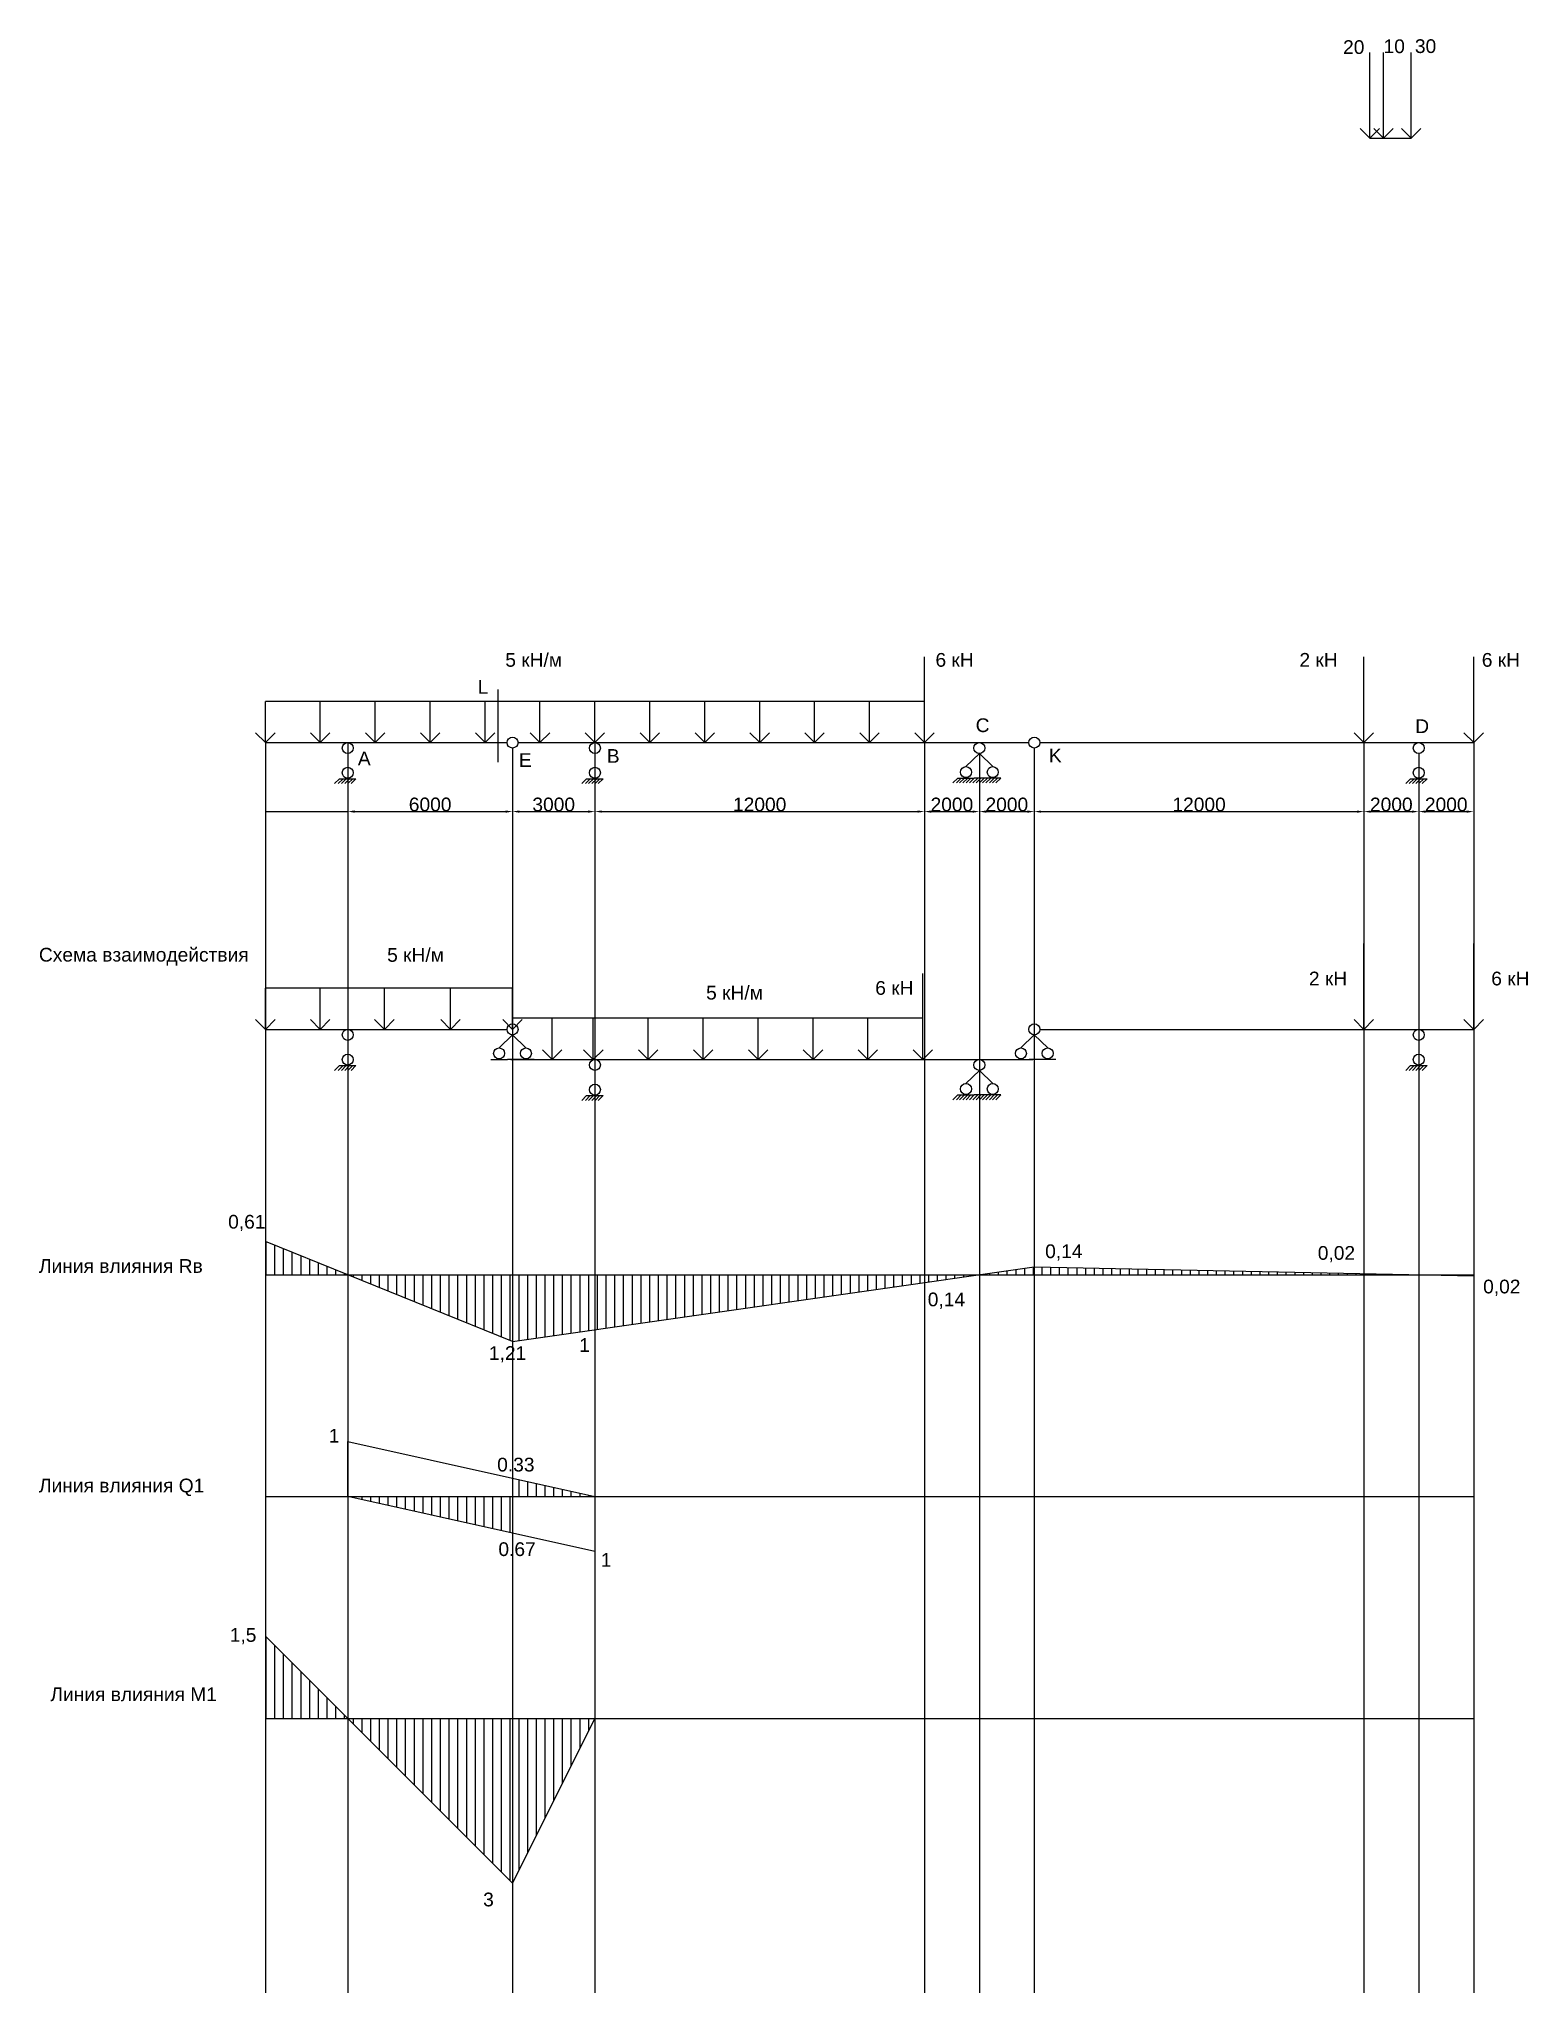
# Model space of a CAD drawing. Header units: millimetres. Extents: x -648 to 53565, y -36459 to 34705.
import ezdxf

# ---------------------------------------------------------------- set-up
doc = ezdxf.new("R2010")
doc.units = ezdxf.units.MM
for name, color, linetype in [('балка', 7, 'Continuous'), ('груз', 7, 'Continuous'), ('линии влияния', 240, 'Continuous'), ('размеры', 7, 'Continuous'), ('схема взаимодействия', 7, 'Continuous')]:
    doc.layers.add(name, color=color, linetype=linetype)
doc.styles.get("Standard").update_dxf_attribs({"font": 'arial.ttf'})
doc.dimstyles.new('ISO-25', dxfattribs={"dimtxt": 2.5, "dimasz": 2.5, "dimexe": 1.25, "dimexo": 0.625, "dimtad": 1, "dimtxsty": 'Standard', "dimcen": 2.5, "dimadec": 0, "dimazin": 0, "dimtfac": 1, "dimtmove": 0, "dimatfit": 3, "dimfxl": 1, "dimarcsym": 0})

# ---------------------------------------------------------------- blocks, each defined once
blk = doc.blocks.new('*D3')
at = {"layer": 'Defpoints', "color": 0}
for p in [(7591, 9081), (10591, 7763), (10591, 6569)]:
    blk.add_point(p, dxfattribs=at)
at = {"layer": 'размеры', "color": 0, "lineweight": -2}
for p, q in [((7591, 9081), (7591, 6568)), ((10591, 7763), (10591, 6568)), ((7594, 6569), (10589, 6569))]:
    blk.add_line(p, q, dxfattribs=at)
at = {"layer": 'размеры', "color": 0}
for points in [[(7594, 6570), (7594, 6569), (7591, 6569)], [(10589, 6570), (10589, 6569), (10591, 6569)]]:
    blk.add_solid(points, dxfattribs=at)
at = {"layer": 'размеры', "color": 0, "insert": (9091, 6572), "char_height": 5, "attachment_point": 5}
blk.add_mtext('3000', dxfattribs=at)
blk = doc.blocks.new('*D8')
at = {"layer": 'Defpoints', "color": 0, "transparency": 16777216}
for p in [(16591, 8881), (10591, 7763), (16591, 6569)]:
    blk.add_point(p, dxfattribs=at)
at = {"layer": 'размеры', "color": 0, "lineweight": -2, "transparency": 16777216}
for p, q in [((16591, 8881), (16591, 6568)), ((10591, 7763), (10591, 6568)), ((10841, 6569), (16341, 6569))]:
    blk.add_line(p, q, dxfattribs=at)
at = {"layer": 'размеры', "color": 0, "transparency": 16777216}
for points in [[(10841, 6611), (10841, 6528), (10591, 6569)], [(16341, 6611), (16341, 6528), (16591, 6569)]]:
    blk.add_solid(points, dxfattribs=at)
at = {"layer": 'размеры', "color": 0, "transparency": 16777216, "insert": (13591, 6825), "char_height": 500, "attachment_point": 5}
blk.add_mtext('6000', dxfattribs=at)
blk = doc.blocks.new('*D14')
at = {"layer": 'Defpoints', "color": 0, "transparency": 16777216}
for p in [(31591, 9081), (19591, 7781), (31591, 6569)]:
    blk.add_point(p, dxfattribs=at)
at = {"layer": 'размеры', "color": 0, "lineweight": -2, "transparency": 16777216}
for p, q in [((31591, 9081), (31591, 6568)), ((19591, 7781), (19591, 6568)), ((19841, 6569), (31341, 6569))]:
    blk.add_line(p, q, dxfattribs=at)
at = {"layer": 'размеры', "color": 0, "transparency": 16777216}
for points in [[(19841, 6611), (19841, 6528), (19591, 6569)], [(31341, 6611), (31341, 6528), (31591, 6569)]]:
    blk.add_solid(points, dxfattribs=at)
at = {"layer": 'размеры', "color": 0, "transparency": 16777216, "insert": (25591, 6825), "char_height": 500, "attachment_point": 5}
blk.add_mtext('12000', dxfattribs=at)
blk = doc.blocks.new('*D18')
at = {"layer": 'Defpoints', "color": 0, "transparency": 16777216}
for p in [(31591, 9081), (33591, 7787), (33591, 6568)]:
    blk.add_point(p, dxfattribs=at)
at = {"layer": 'размеры', "color": 0, "lineweight": -2, "transparency": 16777216}
for p, q in [((31591, 9081), (31591, 6567)), ((33591, 7787), (33591, 6567)), ((31841, 6568), (33341, 6568))]:
    blk.add_line(p, q, dxfattribs=at)
at = {"layer": 'размеры', "color": 0, "transparency": 16777216}
for points in [[(31841, 6610), (31841, 6526), (31591, 6568)], [(33341, 6610), (33341, 6526), (33591, 6568)]]:
    blk.add_solid(points, dxfattribs=at)
at = {"layer": 'размеры', "color": 0, "transparency": 16777216, "insert": (32591, 6824), "char_height": 500, "attachment_point": 5}
blk.add_mtext('2000', dxfattribs=at)
blk = doc.blocks.new('*D17')
at = {"layer": 'Defpoints', "color": 0, "transparency": 16777216}
for p in [(35591, 8881), (47591, 9081), (47591, 6568)]:
    blk.add_point(p, dxfattribs=at)
at = {"layer": 'размеры', "color": 0, "lineweight": -2, "transparency": 16777216}
for p, q in [((35591, 8881), (35591, 6566)), ((47591, 9081), (47591, 6566)), ((35841, 6568), (47341, 6568))]:
    blk.add_line(p, q, dxfattribs=at)
at = {"layer": 'размеры', "color": 0, "transparency": 16777216}
for points in [[(35841, 6609), (35841, 6526), (35591, 6568)], [(47341, 6609), (47341, 6526), (47591, 6568)]]:
    blk.add_solid(points, dxfattribs=at)
at = {"layer": 'размеры', "color": 0, "transparency": 16777216, "insert": (41591, 6824), "char_height": 500, "attachment_point": 5}
blk.add_mtext('12000', dxfattribs=at)
blk = doc.blocks.new('*D16')
at = {"layer": 'Defpoints', "color": 0, "transparency": 16777216}
for p in [(47591, 9081), (49591, 7763), (49591, 6568)]:
    blk.add_point(p, dxfattribs=at)
at = {"layer": 'размеры', "color": 0, "lineweight": -2, "transparency": 16777216}
for p, q in [((47591, 9081), (47591, 6566)), ((49591, 7763), (49591, 6566)), ((47841, 6568), (49341, 6568))]:
    blk.add_line(p, q, dxfattribs=at)
at = {"layer": 'размеры', "color": 0, "transparency": 16777216}
for points in [[(47841, 6609), (47841, 6526), (47591, 6568)], [(49341, 6609), (49341, 6526), (49591, 6568)]]:
    blk.add_solid(points, dxfattribs=at)
at = {"layer": 'размеры', "color": 0, "transparency": 16777216, "insert": (48591, 6824), "char_height": 500, "attachment_point": 5}
blk.add_mtext('2000', dxfattribs=at)
blk = doc.blocks.new('*D15')
at = {"layer": 'Defpoints', "color": 0, "transparency": 16777216}
for p in [(51591, 9081), (49591, 7763), (51591, 6568)]:
    blk.add_point(p, dxfattribs=at)
at = {"layer": 'размеры', "color": 0, "lineweight": -2, "transparency": 16777216}
for p, q in [((51591, 9081), (51591, 6567)), ((49591, 7763), (49591, 6567)), ((49841, 6568), (51341, 6568))]:
    blk.add_line(p, q, dxfattribs=at)
at = {"layer": 'размеры', "color": 0, "transparency": 16777216}
for points in [[(49841, 6610), (49841, 6526), (49591, 6568)], [(51341, 6610), (51341, 6526), (51591, 6568)]]:
    blk.add_solid(points, dxfattribs=at)
at = {"layer": 'размеры', "color": 0, "transparency": 16777216, "insert": (50591, 6824), "char_height": 500, "attachment_point": 5}
blk.add_mtext('2000', dxfattribs=at)
blk = doc.blocks.new('*D20')
at = {"layer": 'Defpoints', "color": 0, "transparency": 16777216}
for p in [(16591, 8881), (19591, 7763), (19591, 6568)]:
    blk.add_point(p, dxfattribs=at)
at = {"layer": 'размеры', "color": 0, "lineweight": -2, "transparency": 16777216}
for p, q in [((16591, 8881), (16591, 6567)), ((19591, 7763), (19591, 6567)), ((16841, 6568), (19341, 6568))]:
    blk.add_line(p, q, dxfattribs=at)
at = {"layer": 'размеры', "color": 0, "transparency": 16777216}
for points in [[(16841, 6610), (16841, 6526), (16591, 6568)], [(19341, 6610), (19341, 6526), (19591, 6568)]]:
    blk.add_solid(points, dxfattribs=at)
at = {"layer": 'размеры', "color": 0, "transparency": 16777216, "insert": (18091, 6824), "char_height": 500, "attachment_point": 5}
blk.add_mtext('3000', dxfattribs=at)
blk = doc.blocks.new('*D22')
at = {"layer": 'Defpoints', "color": 0, "transparency": 16777216}
for p in [(35591, 8881), (33591, 7787), (35591, 6568)]:
    blk.add_point(p, dxfattribs=at)
at = {"layer": 'размеры', "color": 0, "lineweight": -2, "transparency": 16777216}
for p, q in [((35591, 8881), (35591, 6567)), ((33591, 7787), (33591, 6567)), ((33841, 6568), (35341, 6568))]:
    blk.add_line(p, q, dxfattribs=at)
at = {"layer": 'размеры', "color": 0, "transparency": 16777216}
for points in [[(33841, 6610), (33841, 6526), (33591, 6568)], [(35341, 6610), (35341, 6526), (35591, 6568)]]:
    blk.add_solid(points, dxfattribs=at)
at = {"layer": 'размеры', "color": 0, "transparency": 16777216, "insert": (34591, 6824), "char_height": 500, "attachment_point": 5}
blk.add_mtext('2000', dxfattribs=at)

msp = doc.modelspace()

# ---------------------------------------------------------------- hatches: boundary and pattern name
at = {"layer": 'линии влияния'}
h = msp.add_hatch(dxfattribs=at)
h.set_pattern_fill('ANSI31', color=256, scale=100, angle=45)
h.paths.add_polyline_path([(7591.083, -9084.603), (7591.083, -10298.888), (10591.083, -10298.888)])
h = msp.add_hatch(dxfattribs=at)
h.set_pattern_fill('ANSI31', color=256, scale=100, angle=45)
h.paths.add_polyline_path([(16591.083, -10298.888), (10591.083, -10298.888), (16591.083, -12727.46)])
h.paths.add_polyline_path([(19591.083, -10298.888), (16591.083, -10298.888), (16591.083, -12727.46), (19591.083, -12298.888)])
h.paths.add_polyline_path([(31591.083, -10584.603), (31591.083, -10298.888), (19591.083, -10298.888), (19591.083, -12298.888)])
h.paths.add_polyline_path([(33591.083, -10298.888), (31591.083, -10298.888), (31591.083, -10584.603)])
h.paths.add_polyline_path([(35591.083, -10013.174), (33591.083, -10298.888), (35591.083, -10298.888)])
h.paths.add_polyline_path([(35591.083, -10013.174), (35591.083, -10298.888), (49589.179, -10298.888)])
h = msp.add_hatch(dxfattribs=at)
h.set_pattern_fill('ANSI31', color=256, scale=100, angle=45)
h.paths.add_polyline_path([(51591.083, -10339.749), (51591.083, -10298.888), (49589.179, -10298.888)])
h = msp.add_hatch(dxfattribs=at)
h.set_pattern_fill('ANSI31', color=256, scale=100, angle=45)
h.paths.add_polyline_path([(16591.083, -18378.766), (10591.083, -18378.766), (16591.083, -19712.099)])
h.paths.add_polyline_path([(16591.083, -17712.099), (16591.083, -18378.766), (19591.083, -18378.766)])
h = msp.add_hatch(dxfattribs=at)
h.set_pattern_fill('ANSI31', color=256, scale=100, angle=45)
h.paths.add_polyline_path([(7591.083, -23458.644), (7591.083, -26458.644), (10591.083, -26458.644)])
h.paths.add_polyline_path([(16591.083, -26458.644), (10591.083, -26458.644), (16591.083, -32458.644)])
h.paths.add_polyline_path([(19591.083, -26458.644), (16591.083, -26458.644), (16591.083, -32458.644)])

# ---------------------------------------------------------------- linework, layer by layer
at = {"layer": 'балка'}
for p, q in [((47809.635, 31094.901), (47809.635, 34218.433)), ((48309.635, 31094.901), (48309.635, 34218.433)), ((49309.635, 31094.901), (49309.635, 34218.433)), ((47809.635, 31094.901), (47456.082, 31448.454)), ((47809.635, 31094.901), (48163.188, 31448.454)), ((48309.635, 31094.901), (47956.082, 31448.454)), ((48309.635, 31094.901), (48663.188, 31448.454)), ((49309.635, 31094.901), (48956.082, 31448.454)), ((49309.635, 31094.901), (49663.188, 31448.454)), ((31591.083, 9081.243), (31591.083, 12204.774)), ((47591.083, 9081.243), (47591.083, 12204.774)), ((51591.083, 9081.243), (51591.083, 12204.774)), ((16058.048, 11016.287), (16058.048, 8366.792)), ((31591.083, 10581.243), (7591.083, 10581.243)), ((7591.083, 9081.243), (7237.53, 9434.796)), ((9591.083, 9081.243), (9237.53, 9434.796)), ((11591.083, 9081.243), (11237.53, 9434.796)), ((13591.083, 9081.243), (13237.53, 9434.796)), ((15591.083, 9081.243), (15237.53, 9434.796)), ((17591.083, 9081.243), (17237.53, 9434.796)), ((19591.083, 9081.243), (19237.53, 9434.796)), ((21591.083, 9081.243), (21237.53, 9434.796)), ((23591.083, 9081.243), (23237.53, 9434.796)), ((25591.083, 9081.243), (25237.53, 9434.796)), ((27591.083, 9081.243), (27237.53, 9434.796)), ((29591.083, 9081.243), (29237.53, 9434.796)), ((31591.083, 9081.243), (31237.53, 9434.796)), ((31591.083, 9081.243), (31944.637, 9434.796)), ((47591.083, 9081.243), (47237.53, 9434.796)), ((47591.083, 9081.243), (47944.637, 9434.796)), ((51591.083, 9081.243), (51237.53, 9434.796)), ((51591.083, 9081.243), (51944.637, 9434.796)), ((7591.083, 9081.243), (10591.083, 9081.243)), ((10591.083, 9081.243), (16391.083, 9081.243)), ((10591.083, 8681.243), (10591.083, 8181.243)), ((16791.083, 9081.243), (19591.083, 9081.243)), ((19591.083, 9081.243), (31591.083, 9081.243)), ((19591.083, 8681.243), (19591.083, 8181.243)), ((31591.083, 9081.243), (33591.083, 9081.243)), ((33103.782, 8205.041), (33591.083, 8681.243)), ((33591.083, 9081.243), (35391.083, 9081.243)), ((33591.083, 8681.243), (34078.385, 8205.041)), ((35791.083, 9081.243), (47591.083, 9081.243)), ((47591.083, 9081.243), (49591.083, 9081.243)), ((49591.083, 9081.243), (51591.083, 9081.243)), ((49591.083, 8681.243), (49591.083, 8181.243)), ((10291.083, 7763.435), (10114.307, 7586.659)), ((10420.615, 7763.435), (10243.838, 7586.659)), ((10291.083, 7763.435), (10891.083, 7763.435)), ((10537.266, 7763.435), (10360.489, 7586.659)), ((10656, 7763.435), (10479.223, 7586.659)), ((10772.651, 7763.435), (10595.874, 7586.659)), ((10891.385, 7763.435), (10714.608, 7586.659)), ((19291.083, 7763.435), (19114.307, 7586.659)), ((19420.615, 7763.435), (19243.838, 7586.659)), ((19291.083, 7763.435), (19891.083, 7763.435)), ((19537.266, 7763.435), (19360.489, 7586.659)), ((19656, 7763.435), (19479.223, 7586.659)), ((19772.651, 7763.435), (19595.874, 7586.659)), ((19891.385, 7763.435), (19714.608, 7586.659)), ((32803.782, 7787.234), (32627.005, 7610.458)), ((32933.313, 7787.234), (32756.537, 7610.458)), ((32803.782, 7787.234), (33403.782, 7787.234)), ((33049.964, 7787.234), (32873.188, 7610.458)), ((33168.698, 7787.234), (32991.922, 7610.458)), ((33285.349, 7787.234), (33108.573, 7610.458)), ((33404.083, 7787.234), (33227.307, 7610.458)), ((33533.313, 7787.234), (33356.537, 7610.458)), ((34378.385, 7787.234), (33404.083, 7787.234)), ((33649.964, 7787.234), (33473.188, 7610.458)), ((33768.698, 7787.234), (33591.922, 7610.458)), ((33885.349, 7787.234), (33708.573, 7610.458)), ((34004.083, 7787.234), (33827.307, 7610.458)), ((34133.615, 7787.234), (33956.838, 7610.458)), ((34250.266, 7787.234), (34073.489, 7610.458)), ((34369, 7787.234), (34192.223, 7610.458)), ((49291.083, 7763.435), (49114.307, 7586.659)), ((49420.615, 7763.435), (49243.838, 7586.659)), ((49291.083, 7763.435), (49891.083, 7763.435)), ((49537.266, 7763.435), (49360.489, 7586.659)), ((49656, 7763.435), (49479.223, 7586.659)), ((49772.651, 7763.435), (49595.874, 7586.659)), ((49891.385, 7763.435), (49714.608, 7586.659)), ((7591.083, -10298.888), (51591.083, -10298.888)), ((7591.083, -18378.766), (51591.083, -18378.766)), ((7591.083, -26458.644), (51591.083, -26458.644))]:
    msp.add_line(p, q, dxfattribs=at)
for points in [[(7944.637, 9434.796), (7591.083, 9081.243), (7591.083, 10581.243)], [(9944.637, 9434.796), (9591.083, 9081.243), (9591.083, 10581.243)], [(11944.637, 9434.796), (11591.083, 9081.243), (11591.083, 10581.243)], [(13944.637, 9434.796), (13591.083, 9081.243), (13591.083, 10581.243)], [(15944.637, 9434.796), (15591.083, 9081.243), (15591.083, 10581.243)], [(17944.637, 9434.796), (17591.083, 9081.243), (17591.083, 10581.243)], [(19944.637, 9434.796), (19591.083, 9081.243), (19591.083, 10581.243)], [(21944.637, 9434.796), (21591.083, 9081.243), (21591.083, 10581.243)], [(23944.637, 9434.796), (23591.083, 9081.243), (23591.083, 10581.243)], [(25944.637, 9434.796), (25591.083, 9081.243), (25591.083, 10581.243)], [(27944.637, 9434.796), (27591.083, 9081.243), (27591.083, 10581.243)], [(29944.637, 9434.796), (29591.083, 9081.243), (29591.083, 10581.243)]]:
    msp.add_lwpolyline(points, dxfattribs=at)
for centre in [(16591.083, 9081.243), (35591.083, 9081.243), (10591.083, 8881.243), (19591.083, 8881.243), (33591.083, 8881.243), (49591.083, 8881.243), (10591.083, 7981.243), (19591.083, 7981.243), (33103.782, 8005.041), (34078.385, 8005.041), (49591.083, 7981.243)]:
    msp.add_circle(centre, 200, dxfattribs=at)
at = {"layer": 'груз'}
for p, q in [((47809.635, 31094.901), (48309.635, 31094.901)), ((48309.635, 31094.901), (49309.635, 31094.901))]:
    msp.add_line(p, q, dxfattribs=at)
at = {"layer": 'линии влияния'}
for p, q in [((16591.083, -12727.46), (7591.083, -9084.603)), ((16591.083, -12727.46), (35591.083, -10013.174)), ((19591.083, -10298.888), (19591.083, -12298.888)), ((35591.083, -10013.174), (51591.083, -10339.749)), ((10591.083, -18378.766), (10591.083, -16378.766)), ((10591.083, -16378.766), (19591.083, -18378.766)), ((16591.083, -17712.099), (16591.083, -19712.099)), ((19591.083, -20378.766), (10591.083, -18378.766)), ((19591.083, -18378.766), (19591.083, -20378.766)), ((16591.083, -32458.644), (7591.083, -23458.644)), ((16591.083, -32458.644), (19591.083, -26458.644)), ((19591.083, -26458.644), (16591.083, -32458.644))]:
    msp.add_line(p, q, dxfattribs=at)
at = {"layer": 'размеры'}
for p, q in [((7591.083, 9081.243), (7591.083, -36458.644)), ((10591.083, 9081.243), (10591.083, -36458.644)), ((16591.083, 8881.243), (16591.083, -36458.644)), ((19591.083, 9081.243), (19591.083, -36458.644)), ((31591.083, 9081.243), (31591.083, -36458.644)), ((33591.083, 8681.243), (33591.083, -36458.644)), ((35591.083, 8881.243), (35591.083, -36458.644)), ((47591.083, 9081.243), (47591.083, -36458.644)), ((49589.179, 8681.252), (49589.179, -36458.644)), ((51591.083, 9081.243), (51591.083, -36458.644))]:
    msp.add_line(p, q, dxfattribs=at)
at = {"layer": 'схема взаимодействия'}
for p, q in [((47591.083, -1363.695), (47591.083, 1759.837)), ((51591.083, -1363.695), (51591.083, 1759.837)), ((16591.083, 136.305), (7591.083, 136.305)), ((31533.313, -2457.703), (31533.313, 665.829)), ((7591.083, -1363.695), (7237.53, -1010.142)), ((7591.083, -1363.695), (10591.083, -1363.695)), ((9591.083, -1363.695), (9237.53, -1010.142)), ((10591.083, -1363.695), (16391.083, -1363.695)), ((11924.623, -1363.695), (11571.07, -1010.142)), ((14332.218, -1363.695), (13978.664, -1010.142)), ((16591.083, -1363.695), (16237.53, -1010.142)), ((31533.313, -957.703), (16591.083, -957.703)), ((35791.083, -1363.695), (47591.083, -1363.695)), ((47591.083, -1363.695), (47237.53, -1010.142)), ((47591.083, -1363.695), (47944.637, -1010.142)), ((47591.083, -1363.695), (49591.083, -1363.695)), ((49591.083, -1363.695), (51591.083, -1363.695)), ((51591.083, -1363.695), (51237.53, -1010.142)), ((51591.083, -1363.695), (51944.637, -1010.142)), ((10591.083, -1763.695), (10591.083, -2263.695)), ((16103.782, -2039.896), (16591.083, -1563.695)), ((16591.083, -1563.695), (17078.385, -2039.896)), ((18033.313, -2457.703), (17679.76, -2104.15)), ((19533.313, -2457.703), (19179.76, -2104.15)), ((21533.313, -2457.703), (21179.76, -2104.15)), ((23533.313, -2457.703), (23179.76, -2104.15)), ((25533.313, -2457.703), (25179.76, -2104.15)), ((27533.313, -2457.703), (27179.76, -2104.15)), ((29533.313, -2457.703), (29179.76, -2104.15)), ((31533.313, -2457.703), (31179.76, -2104.15)), ((31533.313, -2457.703), (31886.867, -2104.15)), ((35103.782, -2039.896), (35591.083, -1563.695)), ((35591.083, -1563.695), (36078.385, -2039.896)), ((49591.083, -1763.695), (49591.083, -2263.695)), ((10291.083, -2681.502), (10114.307, -2858.279)), ((10420.615, -2681.502), (10243.838, -2858.279)), ((10291.083, -2681.502), (10891.083, -2681.502)), ((10537.266, -2681.502), (10360.489, -2858.279)), ((10656, -2681.502), (10479.223, -2858.279)), ((10772.651, -2681.502), (10595.874, -2858.279)), ((10891.385, -2681.502), (10714.608, -2858.279)), ((15803.782, -2457.703), (16403.782, -2457.703)), ((17378.385, -2457.703), (16404.083, -2457.703)), ((16533.313, -2457.703), (19533.313, -2457.703)), ((19533.313, -2457.703), (31533.313, -2457.703)), ((31533.313, -2457.703), (33533.313, -2457.703)), ((33533.313, -2457.703), (35533.313, -2457.703)), ((34803.782, -2457.703), (35403.782, -2457.703)), ((36378.385, -2457.703), (35404.083, -2457.703)), ((49291.083, -2681.502), (49114.307, -2858.279)), ((49420.615, -2681.502), (49243.838, -2858.279)), ((49291.083, -2681.502), (49891.083, -2681.502)), ((49537.266, -2681.502), (49360.489, -2858.279)), ((49656, -2681.502), (49479.223, -2858.279)), ((49772.651, -2681.502), (49595.874, -2858.279)), ((49891.385, -2681.502), (49714.608, -2858.279)), ((19591.083, -2857.703), (19591.083, -3357.703)), ((33103.782, -3333.904), (33591.083, -2857.703)), ((33591.083, -2857.703), (34078.385, -3333.904)), ((19291.083, -3775.51), (19114.307, -3952.287)), ((19420.615, -3775.51), (19243.838, -3952.287)), ((19291.083, -3775.51), (19891.083, -3775.51)), ((19537.266, -3775.51), (19360.489, -3952.287)), ((19656, -3775.51), (19479.223, -3952.287)), ((19772.651, -3775.51), (19595.874, -3952.287)), ((19891.385, -3775.51), (19714.608, -3952.287)), ((32803.782, -3751.712), (32627.005, -3928.488)), ((32933.313, -3751.712), (32756.537, -3928.488)), ((32803.782, -3751.712), (33403.782, -3751.712)), ((33049.964, -3751.712), (32873.188, -3928.488)), ((33168.698, -3751.712), (32991.922, -3928.488)), ((33285.349, -3751.712), (33108.573, -3928.488)), ((33404.083, -3751.712), (33227.307, -3928.488)), ((33533.313, -3751.712), (33356.537, -3928.488)), ((34378.385, -3751.712), (33404.083, -3751.712)), ((33649.964, -3751.712), (33473.188, -3928.488)), ((33768.698, -3751.712), (33591.922, -3928.488)), ((33885.349, -3751.712), (33708.573, -3928.488)), ((34004.083, -3751.712), (33827.307, -3928.488)), ((34133.615, -3751.712), (33956.838, -3928.488)), ((34250.266, -3751.712), (34073.489, -3928.488)), ((34369, -3751.712), (34192.223, -3928.488))]:
    msp.add_line(p, q, dxfattribs=at)
for points in [[(7944.637, -1010.142), (7591.083, -1363.695), (7591.083, 136.305)], [(9944.637, -1010.142), (9591.083, -1363.695), (9591.083, 136.305)], [(12278.177, -1010.142), (11924.623, -1363.695), (11924.623, 136.305)], [(14685.771, -1010.142), (14332.218, -1363.695), (14332.218, 136.305)], [(16944.637, -1010.142), (16591.083, -1363.695), (16591.083, 136.305)], [(18386.867, -2104.15), (18033.313, -2457.703), (18033.313, -957.703)], [(19886.867, -2104.15), (19533.313, -2457.703), (19533.313, -957.703)], [(21886.867, -2104.15), (21533.313, -2457.703), (21533.313, -957.703)], [(23886.867, -2104.15), (23533.313, -2457.703), (23533.313, -957.703)], [(25886.867, -2104.15), (25533.313, -2457.703), (25533.313, -957.703)], [(27886.867, -2104.15), (27533.313, -2457.703), (27533.313, -957.703)], [(29886.867, -2104.15), (29533.313, -2457.703), (29533.313, -957.703)]]:
    msp.add_lwpolyline(points, dxfattribs=at)
for centre in [(10591.083, -1563.695), (16591.083, -1363.695), (35591.083, -1363.695), (49591.083, -1563.695), (16103.782, -2239.896), (17078.385, -2239.896), (35103.782, -2239.896), (36078.385, -2239.896), (10591.083, -2463.695), (19591.083, -2657.703), (33591.083, -2657.703), (49591.083, -2463.695), (19591.083, -3557.703), (33103.782, -3533.904), (34078.385, -3533.904)]:
    msp.add_circle(centre, 200, dxfattribs=at)

# ---------------------------------------------------------------- texts
at = {"layer": 'балка'}
for s, p in [('Линия влияния Rв', (-654.379, -10231.627)), ('Линия влияния Q1', (-654.379, -18227.413)), ('Линия влияния M1', (-234.143, -25829.902))]:
    msp.add_text(s, height=500, dxfattribs=at).set_placement(p)
at = {"layer": 'линии влияния'}
for s, p in [('0,61', (6236.285, -8620.346)), ('0,14', (35985.964, -9694.903)), ('0,02', (45912.775, -9756.081)), ('0,02', (51934.533, -10980.022)), ('0,14', (31710.759, -11449.611)), ('1', (19021.372, -13108.766)), ('1,21', (15731.869, -13403.779)), ('1', (9899.082, -16415.383)), ('0.33', (16032.326, -17466.513)), ('0.67', (16076.77, -20545.88)), ('1', (19802.626, -20939.02)), ('1,5', (6294.037, -23671.017)), ('3', (15521.29, -33305.596))]:
    msp.add_text(s, height=500, dxfattribs=at).set_placement(p)
at = {"layer": 'размеры'}
for s, p in [('20', (46835.328, 34163.798)), ('10 ', (48308.626, 34194.012)), ('30', (49450.187, 34197.845)), ('5 кН/м', (16327.415, 11844.344)), ('6 кН', (31992.329, 11844.344)), ('2 кН', (45246.344, 11844.344)), ('6 кН', (51885.738, 11844.344)), ('L', (15326.113, 10862.593)), ('C', (33456.213, 9464.195)), ('D', (49461.919, 9428.555)), ('A', (10959.439, 8256.255)), ('E', (16823.092, 8195.073)), ('B', (20024.564, 8345.069)), ('K', (36122.426, 8362.9)), ('Схема взаимодействия', (-654.379, 1106.154)), ('2 кН', (45590.453, 238.464))]:
    msp.add_text(s, height=500, dxfattribs=at).set_placement(p)
at = {"layer": 'схема взаимодействия'}
for s, p in [('5 кН/м', (12026.052, 1098.159)), ('6 кН', (52229.847, 238.464)), ('5 кН/м', (23639.733, -277.352)), ('6 кН', (29798.634, -105.413))]:
    msp.add_text(s, height=500, dxfattribs=at).set_placement(p)

# ---------------------------------------------------------------- dimensions: what is measured, and where the dimension line sits
at = {"layer": 'размеры'}
for base, p1, p2, override, picture, middle in [((10591.083, 6569.3), (7591.083, 9081.243), (10591.083, 7763.435), {"dimscale": 0, "dimtxt": 5}, '*D3', (9091.083, 6572.48)), ((16591.083, 6569.3), (10591.083, 7763.435), (16591.083, 8881.243), {"dimscale": 0, "dimtxt": 5, "dimasz": 2.5, "dimexe": 0.0125, "dimexo": 0.00625, "dimgap": 0.00625, "dimcen": 0.025}, '*D8', (13591.083, 6825.212)), ((19591.083, 6568.05), (16591.083, 8881.243), (19591.083, 7763.435), {"dimscale": 0, "dimtxt": 5, "dimasz": 2.5, "dimexe": 0.0125, "dimexo": 0.00625, "dimgap": 0.00625, "dimcen": 0.025}, '*D20', (18091.083, 6824.132)), ((31591.083, 6569.3), (19591.083, 7781.243), (31591.083, 9081.243), {"dimscale": 0, "dimtxt": 5, "dimasz": 2.5, "dimexe": 0.0125, "dimexo": 0.00625, "dimgap": 0.00625, "dimcen": 0.025}, '*D14', (25591.083, 6825.212)), ((33591.083, 6568.05), (31591.083, 9081.243), (33591.083, 7787.234), {"dimscale": 0, "dimtxt": 5, "dimasz": 2.5, "dimexe": 0.0125, "dimexo": 0.00625, "dimgap": 0.00625, "dimcen": 0.025}, '*D18', (32591.083, 6823.962)), ((35591.083, 6568.05), (33591.083, 7787.234), (35591.083, 8881.243), {"dimscale": 0, "dimtxt": 5, "dimasz": 2.5, "dimexe": 0.0125, "dimexo": 0.00625, "dimgap": 0.00625, "dimcen": 0.025}, '*D22', (34591.083, 6823.962)), ((47591.083, 6567.633), (35591.083, 8881.243), (47591.083, 9081.243), {"dimscale": 0, "dimtxt": 5, "dimasz": 2.5, "dimexe": 0.0125, "dimexo": 0.00625, "dimgap": 0.00625, "dimcen": 0.025}, '*D17', (41591.083, 6823.545)), ((49591.083, 6567.633), (47591.083, 9081.243), (49591.083, 7763.435), {"dimscale": 0, "dimtxt": 5, "dimasz": 2.5, "dimexe": 0.0125, "dimexo": 0.00625, "dimgap": 0.00625, "dimcen": 0.025}, '*D16', (48591.083, 6823.545)), ((51591.083, 6568.05), (49591.083, 7763.435), (51591.083, 9081.243), {"dimscale": 0, "dimtxt": 5, "dimasz": 2.5, "dimexe": 0.0125, "dimexo": 0.00625, "dimgap": 0.00625, "dimcen": 0.025}, '*D15', (50591.083, 6823.962))]:
    dim = msp.add_linear_dim(base=base, p1=p1, p2=p2, dimstyle='ISO-25', override=override, dxfattribs=at)
    dim.commit()
    dim.dimension.update_dxf_attribs({"geometry": picture, "text_midpoint": middle})

doc.saveas('drawing.dxf')
